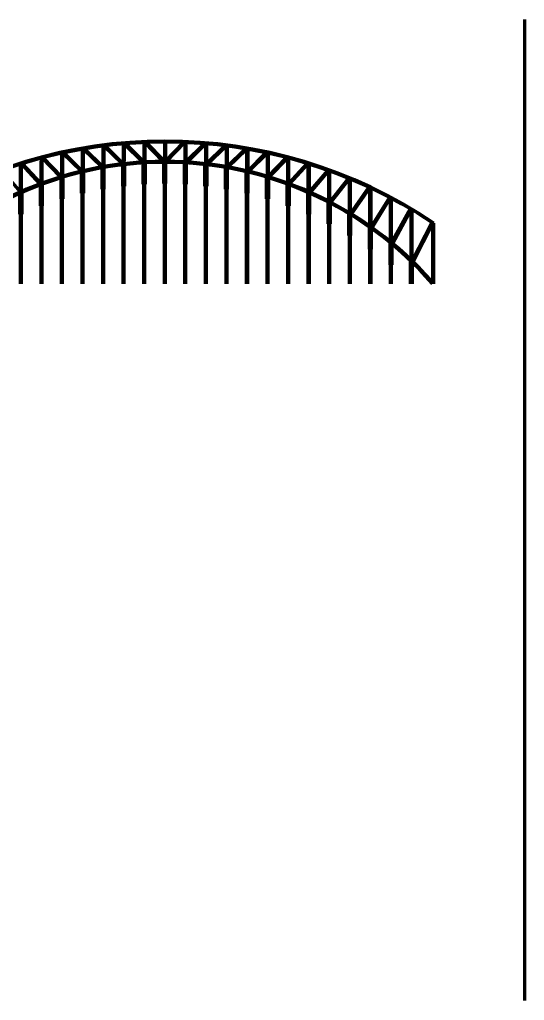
# Model space of a CAD drawing. Header units: inches. Extents: x 934 to 13503, y 40 to 6452.
# Drawn here: x 4777 to 5251, y 1591 to 2512 of the extents above; entities that cross this region are included whole.
import ezdxf

# ---------------------------------------------------------------- set-up
doc = ezdxf.new("R2010")
doc.units = ezdxf.units.IN

msp = doc.modelspace()

# ---------------------------------------------------------------- linework, layer by layer
at = {"lineweight": 80}
for p, q in [((5251.069, 2512.116), (5251.069, 1590.527)), ((4893.866, 2396.548), (4893.866, 2378.392)), ((4894.866, 2396.591), (4894.866, 2378.45)), ((4911.785, 2378.974), (4894.866, 2396.591)), ((4913.166, 2378.979), (4896.201, 2396.644)), ((4913.166, 2396.98), (4913.166, 2378.979)), ((4913.166, 2396.98), (4913.166, 2378.979)), ((4914.166, 2396.98), (4914.166, 2378.979)), ((4914.166, 2396.98), (4914.166, 2378.979)), ((4914.166, 2378.979), (4931.131, 2396.644)), ((4915.547, 2378.974), (4932.466, 2396.591)), ((4932.466, 2396.591), (4932.466, 2378.45)), ((4933.466, 2396.548), (4933.466, 2378.392)), ((4835.966, 2369.827), (4818.815, 2386.964)), ((4835.966, 2390.283), (4835.966, 2369.827)), ((4836.966, 2390.456), (4836.966, 2370.065)), ((4854.266, 2373.662), (4836.966, 2390.456)), ((4855.266, 2373.84), (4838.15, 2390.657)), ((4855.266, 2393.209), (4855.266, 2373.84)), ((4856.266, 2393.338), (4856.266, 2374.016)), ((4873.566, 2376.566), (4856.266, 2393.338)), ((4874.566, 2376.685), (4857.503, 2393.494)), ((4874.566, 2395.294), (4874.566, 2378.979)), ((4875.566, 2395.379), (4875.566, 2378.979)), ((4892.866, 2378.315), (4875.566, 2395.379)), ((4893.866, 2378.392), (4876.848, 2395.485)), ((4933.466, 2378.392), (4950.483, 2395.485)), ((4934.466, 2378.315), (4951.766, 2395.379)), ((4951.766, 2395.379), (4951.766, 2376.802)), ((4952.766, 2395.294), (4952.766, 2376.685)), ((4952.766, 2376.685), (4969.829, 2393.494)), ((4953.766, 2376.566), (4971.066, 2393.338)), ((4971.066, 2393.338), (4971.066, 2374.016)), ((4972.066, 2393.209), (4972.066, 2373.84)), ((4972.066, 2373.84), (4989.181, 2390.657)), ((4973.066, 2373.662), (4990.366, 2390.456)), ((4990.366, 2390.456), (4990.366, 2370.065)), ((4991.366, 2390.283), (4991.366, 2369.827)), ((4991.366, 2369.827), (5008.517, 2386.964)), ((4797.366, 2381.836), (4797.366, 2378.979)), ((4798.366, 2382.099), (4798.366, 2378.979)), ((4815.666, 2364.298), (4798.366, 2382.099)), ((4816.666, 2364.603), (4799.701, 2382.153)), ((4816.666, 2386.5), (4816.666, 2364.603)), ((4817.666, 2386.717), (4817.666, 2364.904)), ((4834.966, 2369.587), (4817.666, 2386.717)), ((4912.666, 2357.979), (4912.666, 2377.976)), ((4912.666, 2357.979), (4912.666, 2377.976)), ((4914.666, 2357.979), (4914.666, 2377.976)), ((4914.666, 2357.979), (4914.666, 2377.976)), ((4992.366, 2369.587), (5009.666, 2386.717)), ((5009.666, 2386.717), (5009.666, 2364.904)), ((5010.666, 2386.5), (5010.666, 2364.603)), ((5010.666, 2364.603), (5027.631, 2382.153)), ((5011.666, 2364.298), (5028.966, 2382.099)), ((4778.066, 2350.254), (4760.797, 2370.477)), ((4796.366, 2357.733), (4779.066, 2376.575)), ((4797.366, 2358.105), (4780.135, 2376.905)), ((4835.466, 2348.919), (4835.466, 2368.679)), ((4837.466, 2348.919), (4837.466, 2369.155)), ((4854.766, 2352.913), (4854.766, 2372.735)), ((4856.766, 2352.913), (4856.766, 2373.088)), ((4874.066, 2355.737), (4874.066, 2375.619)), ((4876.066, 2355.737), (4876.066, 2375.852)), ((4893.369, 2357.42), (4893.369, 2377.361)), ((4895.369, 2357.42), (4895.369, 2377.477)), ((4931.962, 2357.42), (4931.962, 2377.477)), ((4933.962, 2357.42), (4933.962, 2377.361)), ((4951.266, 2355.737), (4951.266, 2375.852)), ((4953.266, 2355.737), (4953.266, 2375.619)), ((4970.566, 2352.913), (4970.566, 2373.088)), ((4972.566, 2352.913), (4972.566, 2372.735)), ((4989.866, 2348.919), (4989.866, 2369.155)), ((4991.866, 2348.919), (4991.866, 2368.679)), ((5029.966, 2358.105), (5047.197, 2376.905)), ((5030.966, 2357.733), (5048.266, 2376.575)), ((5049.266, 2350.254), (5066.535, 2370.477)), ((5050.266, 2349.809), (5067.566, 2370.107)), ((4816.166, 2343.709), (4816.166, 2363.405)), ((4818.166, 2343.709), (4818.166, 2364.01)), ((5009.166, 2343.709), (5009.166, 2364.01)), ((5011.166, 2343.709), (5011.166, 2363.405)), ((5068.566, 2340.942), (5085.872, 2363.063)), ((5069.566, 2340.418), (5086.866, 2362.655)), ((4796.866, 2337.224), (4796.866, 2356.852)), ((4798.866, 2337.224), (4798.866, 2357.593)), ((4854.766, 2352.913), (4856.766, 2352.913)), ((4876.066, 2355.737), (4874.066, 2355.737)), ((4893.369, 2357.42), (4895.369, 2357.42)), ((4913.666, 2357.979), (4912.666, 2357.979)), ((4913.666, 2357.979), (4914.666, 2357.979)), ((4931.962, 2357.42), (4933.962, 2357.42)), ((4951.266, 2355.737), (4953.266, 2355.737)), ((4970.566, 2352.913), (4972.566, 2352.913)), ((5028.466, 2337.224), (5028.466, 2357.593)), ((5030.466, 2337.224), (5030.466, 2356.852)), ((5087.866, 2330.026), (5105.209, 2354.609)), ((5088.866, 2329.414), (5106.166, 2354.163)), ((4777.558, 2329.379), (4777.558, 2348.934)), ((4779.558, 2329.379), (4779.558, 2349.82)), ((4816.166, 2343.709), (4818.166, 2343.709)), ((4835.466, 2348.919), (4837.466, 2348.919)), ((4989.866, 2348.919), (4991.866, 2348.919)), ((5009.166, 2343.709), (5011.166, 2343.709)), ((5047.774, 2329.379), (5047.774, 2349.82)), ((5049.774, 2329.379), (5049.774, 2348.934)), ((5107.166, 2317.313), (5124.535, 2345.055)), ((5108.166, 2316.601), (5125.456, 2344.57)), ((5125.456, 2303.369), (5125.456, 2344.57)), ((5126.456, 2302.547), (5126.456, 2344.042)), ((4796.866, 2337.224), (4798.866, 2337.224)), ((5030.466, 2337.224), (5028.466, 2337.224)), ((5067.008, 2320.105), (5067.008, 2340.625)), ((5069.008, 2320.105), (5069.008, 2339.581)), ((5126.456, 2302.547), (5143.83, 2334.333)), ((5127.456, 2301.719), (5144.716, 2333.811)), ((5144.716, 2286.331), (5144.716, 2333.811)), ((5145.716, 2285.371), (5145.716, 2333.218)), ((4777.558, 2329.379), (4779.558, 2329.379)), ((5049.774, 2329.379), (5047.774, 2329.379)), ((5086.334, 2309.18), (5086.334, 2329.787)), ((5088.334, 2309.18), (5088.334, 2328.567)), ((5067.008, 2320.105), (5069.008, 2320.105)), ((5105.641, 2296.46), (5105.641, 2317.167)), ((5107.641, 2296.46), (5107.641, 2315.747)), ((5145.716, 2285.371), (5164.319, 2321.542)), ((5146.688, 2284.43), (5165.166, 2320.98)), ((5165.166, 2264.98), (5165.166, 2320.98)), ((5166.166, 2263.98), (5166.166, 2320.98)), ((5086.334, 2309.18), (5088.334, 2309.18)), ((5107.641, 2296.46), (5105.641, 2296.46)), ((5124.956, 2281.663), (5124.956, 2302.486)), ((5126.956, 2281.663), (5126.956, 2300.834)), ((5126.956, 2281.663), (5124.956, 2281.663)), ((5144.216, 2263.98), (5144.216, 2285.425)), ((5146.216, 2263.98), (5146.216, 2283.495))]:
    msp.add_line(p, q, dxfattribs=at)
for points in [[(4797.366, 2358.105), (4797.366, 2378.979)], [(4798.366, 2358.474), (4798.366, 2378.979)], [(4874.566, 2376.685), (4874.566, 2378.979)], [(4875.566, 2376.802), (4875.566, 2378.979)], [(4912.166, 2378.976), (4912.166, 2378.979)], [(4915.166, 2378.976), (4915.166, 2378.979)], [(5028.966, 2358.474), (5028.966, 2382.099)], [(5029.966, 2358.105), (5029.966, 2381.836)], [(4778.066, 2350.254), (4778.066, 2376.263)], [(4779.066, 2350.696), (4779.066, 2376.575)], [(5048.266, 2350.696), (5048.266, 2376.575)], [(5049.266, 2350.254), (5049.266, 2376.263)], [(5067.566, 2341.463), (5067.566, 2370.107)], [(5068.566, 2340.942), (5068.566, 2369.746)], [(5086.866, 2330.634), (5086.866, 2362.655)], [(5087.866, 2330.026), (5087.866, 2362.241)], [(4855.266, 2263.98), (4855.266, 2320.98), (4855.266, 2352.913)], [(4856.266, 2263.98), (4856.266, 2320.98), (4856.266, 2352.913)], [(4874.566, 2263.98), (4874.566, 2320.98), (4874.566, 2355.737)], [(4875.566, 2263.98), (4875.566, 2320.98), (4875.566, 2355.737)], [(4893.866, 2263.98), (4893.866, 2320.98), (4893.866, 2357.42)], [(4894.866, 2263.98), (4894.866, 2320.98), (4894.866, 2357.42)], [(4913.166, 2263.98), (4913.166, 2320.98), (4913.166, 2357.979)], [(4913.166, 2263.98), (4913.166, 2320.98), (4913.166, 2357.979)], [(4913.166, 2263.98), (4913.166, 2320.98), (4913.166, 2357.979)], [(4913.166, 2263.98), (4913.166, 2320.98), (4913.166, 2357.979)], [(4914.166, 2263.98), (4914.166, 2320.98), (4914.166, 2357.979)], [(4914.166, 2263.98), (4914.166, 2320.98), (4914.166, 2357.979)], [(4914.166, 2263.98), (4914.166, 2320.98), (4914.166, 2357.979)], [(4914.166, 2263.98), (4914.166, 2320.98), (4914.166, 2357.979)], [(4932.466, 2263.98), (4932.466, 2320.98), (4932.466, 2357.42)], [(4933.466, 2263.98), (4933.466, 2320.98), (4933.466, 2357.42)], [(4951.766, 2263.98), (4951.766, 2320.98), (4951.766, 2355.737)], [(4952.766, 2263.98), (4952.766, 2320.98), (4952.766, 2355.737)], [(4971.066, 2263.98), (4971.066, 2320.98), (4971.066, 2352.913)], [(4972.066, 2263.98), (4972.066, 2320.98), (4972.066, 2352.913)], [(5106.166, 2318.02), (5106.166, 2320.98), (5106.166, 2354.163)], [(5107.166, 2317.313), (5107.166, 2320.98), (5107.166, 2353.693)], [(4816.666, 2263.98), (4816.666, 2320.98), (4816.666, 2343.709)], [(4817.666, 2263.98), (4817.666, 2320.98), (4817.666, 2343.709)], [(4835.966, 2263.98), (4835.966, 2320.98), (4835.966, 2348.919)], [(4836.966, 2263.98), (4836.966, 2320.98), (4836.966, 2348.919)], [(4990.366, 2263.98), (4990.366, 2320.98), (4990.366, 2348.919)], [(4991.366, 2263.98), (4991.366, 2320.98), (4991.366, 2348.919)], [(5009.666, 2263.98), (5009.666, 2320.98), (5009.666, 2343.709)], [(5010.666, 2263.98), (5010.666, 2320.98), (5010.666, 2343.709)], [(4797.366, 2263.98), (4797.366, 2320.98), (4797.366, 2337.224)], [(4798.366, 2263.98), (4798.366, 2320.98), (4798.366, 2337.224)], [(5028.966, 2263.98), (5028.966, 2320.98), (5028.966, 2337.224)], [(5029.966, 2263.98), (5029.966, 2320.98), (5029.966, 2337.224)], [(4778.066, 2263.98), (4778.066, 2320.98), (4778.066, 2329.379)], [(4779.066, 2263.98), (4779.066, 2320.98), (4779.066, 2329.379)], [(5048.266, 2263.98), (5048.266, 2320.98), (5048.266, 2329.379)], [(5049.266, 2263.98), (5049.266, 2320.98), (5049.266, 2329.379)], [(5067.566, 2263.98), (5067.566, 2320.105)], [(5068.566, 2263.98), (5068.566, 2320.105)], [(5086.866, 2263.98), (5086.866, 2309.18)], [(5087.866, 2263.98), (5087.866, 2309.18)], [(5106.166, 2263.98), (5106.166, 2296.46)], [(5107.166, 2263.98), (5107.166, 2296.46)], [(5125.466, 2263.98), (5125.466, 2281.663)], [(5126.466, 2263.98), (5126.466, 2281.663)]]:
    msp.add_lwpolyline(points, dxfattribs=at)
for centre, radius, start, end in [((4913.666, 1945.478), 452.502, 56.081778, 123.918222), ((4913.666, 1942.847), 454.133, 56.371744, 123.628256), ((4913.666, 2044.555), 334.424, 41.232608, 138.767392), ((4913.666, 2044.555), 333.424, 41.154763, 138.845237)]:
    msp.add_arc(centre, radius, start, end, dxfattribs=at)

doc.saveas('drawing.dxf')
